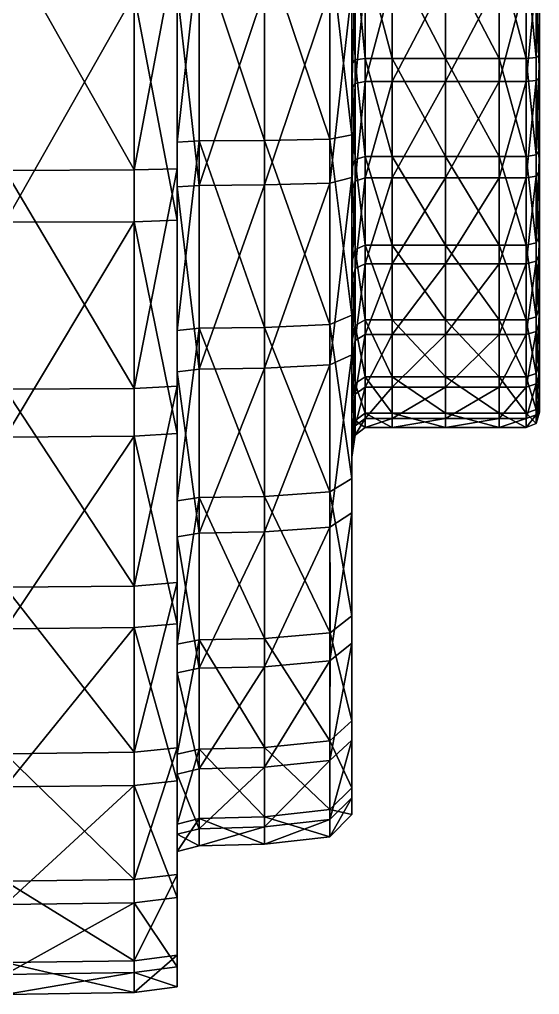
# Model space of a CAD drawing. Header units: centimetres. Extents: x -26.1 to 26.1, y -24.6 to 24.6.
# Drawn here: x 22.36 to 22.915, y 20.787 to 21.826 of the extents above; entities that cross this region are included whole.
import ezdxf

# ---------------------------------------------------------------- set-up
doc = ezdxf.new("R2010")
doc.units = ezdxf.units.CM
doc.layers.get('0').update_dxf_attribs({"true_color": 0x8d073a})

msp = doc.modelspace()

# ---------------------------------------------------------------- meshes
at = {"color": 84, "true_color": 0x1bb11b}
mesh = msp.add_polyface(dxfattribs=at)
corners = [(22.6217, 21.4981, 43.6595), (22.6217, 21.6972, 43.7107), (22.5519, 21.6968, 43.7124), (22.5519, 21.4973, 43.661), (22.6217, 21.9056, 43.7234), (22.5519, 21.9056, 43.7251), (22.6217, 21.8572, 42.1652), (22.6217, 21.65, 42.1911), (22.5519, 21.6495, 42.1895), (22.5519, 21.8572, 42.1635), (22.6217, 21.4546, 42.2556), (22.5519, 21.4537, 42.2541), (22.3451, 21.4323, 43.781), (22.3452, 21.6655, 43.841), (22.2076, 21.6659, 43.8394), (22.4827, 21.4331, 43.7795), (22.4827, 21.6659, 43.8394), (22.3452, 21.9097, 43.8558), (22.2076, 21.9096, 43.8542), (22.4827, 21.9096, 43.8542), (22.3451, 21.853, 42.0302), (22.3451, 21.6103, 42.0606), (22.2076, 21.6108, 42.0622), (22.4827, 21.8531, 42.0319), (22.4827, 21.6108, 42.0622), (22.3451, 21.3813, 42.1362), (22.5286, 21.6426, 42.1666), (22.5286, 21.648, 42.1846), (22.5286, 21.4509, 42.2496), (22.5286, 21.857, 42.1584), (22.5286, 21.8564, 42.1399), (22.5286, 22.0672, 42.1716), (22.5286, 21.9058, 43.73), (22.5286, 21.9063, 43.7483), (22.5286, 21.6912, 43.7352), (22.5286, 21.6956, 43.7173), (22.5286, 21.4948, 43.6655), (22.5286, 21.4858, 43.6823), (22.5286, 21.6177, 42.0851), (22.5286, 21.6302, 42.1259), (22.5286, 21.4179, 42.1959), (22.5286, 21.4408, 42.2332), (22.5286, 21.8551, 42.0977), (22.5286, 21.8538, 42.0556), (22.5286, 21.9076, 43.7896), (22.5286, 21.9089, 43.831), (22.5286, 21.6715, 43.8166), (22.5286, 21.6813, 43.7759), (22.5286, 21.4652, 43.7203), (22.5286, 21.4447, 43.7583), (22.5286, 21.6123, 42.0671), (22.5286, 21.385, 42.1422), (22.5286, 21.395, 42.1586), (22.5286, 21.8533, 42.037), (22.5286, 21.9095, 43.8492), (22.5286, 21.6671, 43.8345), (22.5286, 21.4356, 43.775)]
mesh.append_faces([[corners[k] for k in face] for face in [(0, 1, 2), (2, 3, 0), (1, 4, 5), (5, 2, 1), (6, 7, 8), (8, 9, 6), (7, 10, 11), (11, 8, 7), (12, 13, 14), (15, 16, 13), (13, 17, 18), (17, 13, 16), (16, 19, 17), (20, 21, 22), (21, 20, 23), (23, 24, 21), (25, 21, 24), (26, 27, 28), (11, 28, 27), (27, 8, 11), (29, 9, 8), (8, 27, 29), (30, 29, 27), (27, 26, 30), (9, 29, 31), (32, 33, 34), (34, 35, 32), (5, 32, 35), (35, 2, 5), (36, 3, 2), (2, 35, 36), (37, 36, 35), (35, 34, 37), (38, 39, 40), (39, 26, 41), (42, 30, 26), (26, 39, 42), (43, 42, 39), (39, 38, 43), (44, 45, 46), (46, 47, 44), (33, 44, 47), (47, 34, 33), (48, 37, 34), (34, 47, 48), (49, 48, 47), (47, 46, 49), (24, 50, 51), (50, 38, 52), (53, 43, 38), (38, 50, 53), (23, 53, 50), (50, 24, 23), (54, 19, 16), (16, 55, 54), (45, 54, 55), (55, 46, 45), (46, 55, 56), (55, 16, 15)]], dxfattribs={"vtx2": -1, "color": 84})
mesh = msp.add_polyface(dxfattribs=at)
corners = [(22.872, 21.6804, 43.3219), (22.872, 21.7848, 43.3489), (22.8148, 21.7848, 43.3489), (22.872, 21.8942, 43.3556), (22.8148, 21.8942, 43.3556), (22.872, 21.8688, 42.5379), (22.872, 21.7601, 42.5515), (22.8148, 21.7601, 42.5515), (22.8148, 21.6575, 42.5852), (22.872, 21.6575, 42.5852), (22.9006, 21.6804, 43.3219), (22.9006, 21.7848, 43.3489), (22.9113, 21.682, 43.3188), (22.9113, 21.7856, 43.3456), (22.9006, 21.8942, 43.3556), (22.9113, 21.8941, 43.3522), (22.9006, 21.8688, 42.538), (22.9006, 21.7601, 42.5515), (22.9113, 21.8689, 42.5414), (22.9113, 21.7611, 42.5548), (22.9006, 21.6575, 42.5852), (22.9113, 21.6594, 42.5882), (22.9148, 21.6871, 43.3094), (22.9148, 21.7078, 43.2709), (22.9148, 21.7999, 43.2863), (22.9148, 21.7881, 43.3355), (22.9148, 21.8937, 43.342), (22.9148, 21.8924, 43.3001), (22.9148, 21.8692, 42.5517), (22.9148, 21.8705, 42.594), (22.9148, 21.7791, 42.6136), (22.9148, 21.7641, 42.5648), (22.9148, 21.665, 42.5974), (22.9148, 21.6881, 42.6348), (22.9148, 21.6158, 42.956), (22.9148, 21.8815, 42.9477), (22.9148, 21.6451, 43.0513), (22.9148, 21.7212, 43.1261), (22.9148, 21.7564, 43.1806), (22.9148, 21.6321, 43.2251), (22.9148, 21.8291, 43.1655), (22.9148, 21.8894, 43.2016), (22.9148, 21.9473, 43.1618), (22.9148, 21.8157, 42.7331), (22.9148, 21.8736, 42.6931), (22.9148, 21.9339, 42.7294), (22.9148, 21.7422, 42.7224), (22.9148, 21.7105, 42.7793), (22.9148, 21.6391, 42.8589)]
mesh.append_faces([[corners[k] for k in face] for face in [(0, 1, 2), (1, 3, 4), (5, 6, 7), (8, 7, 6), (6, 9, 8), (10, 11, 1), (1, 0, 10), (11, 10, 12), (12, 13, 11), (11, 14, 3), (3, 1, 11), (14, 11, 13), (13, 15, 14), (16, 17, 6), (6, 5, 16), (17, 16, 18), (18, 19, 17), (17, 20, 9), (9, 6, 17), (20, 17, 19), (19, 21, 20), (22, 23, 24), (24, 25, 22), (12, 22, 25), (25, 13, 12), (26, 15, 13), (13, 25, 26), (27, 26, 25), (25, 24, 27), (28, 29, 30), (30, 31, 28), (18, 28, 31), (31, 19, 18), (32, 21, 19), (19, 31, 32), (33, 32, 31), (31, 30, 33), (34, 35, 36), (36, 35, 37), (38, 23, 39), (39, 37, 38), (40, 38, 37), (37, 35, 40), (38, 40, 24), (24, 23, 38), (41, 27, 24), (24, 40, 41), (42, 41, 40), (40, 35, 42), (43, 44, 45), (45, 35, 43), (44, 43, 30), (30, 29, 44), (46, 33, 30), (30, 43, 46), (47, 46, 43), (43, 35, 47), (47, 35, 48), (48, 35, 34)]], dxfattribs={"vtx2": -1, "color": 84})
mesh = msp.add_polyface(dxfattribs=at)
corners = [(22.7148, 21.6413, 43.3943), (22.7148, 21.766, 43.4266), (22.7148, 21.741, 43.53), (22.7148, 21.8999, 43.5397), (22.7148, 21.9031, 43.6448), (22.7148, 21.716, 43.6333), (22.7148, 21.8966, 43.4345), (22.7148, 21.863, 42.3518), (22.7148, 21.7051, 42.3715), (22.7148, 21.6736, 42.2684), (22.7148, 21.8597, 42.2452), (22.7148, 21.8663, 42.4582), (22.7148, 21.7365, 42.4744), (22.8148, 21.6804, 43.3219), (22.8148, 21.7848, 43.3489), (22.7577, 21.7848, 43.3489), (22.7577, 21.6803, 43.3219), (22.872, 21.6804, 43.3219), (22.8148, 21.8942, 43.3556), (22.7577, 21.8942, 43.3556), (22.872, 21.7848, 43.3489), (22.8148, 21.8688, 42.5379), (22.8148, 21.7601, 42.5515), (22.7577, 21.7601, 42.5515), (22.7577, 21.8688, 42.5379), (22.872, 21.8688, 42.5379), (22.7577, 21.6575, 42.5852), (22.6217, 21.9056, 43.7234), (22.6217, 21.6972, 43.7107), (22.6915, 21.6987, 43.7043), (22.6915, 21.9054, 43.7169), (22.6217, 21.65, 42.1911), (22.6217, 21.8572, 42.1652), (22.6915, 21.8574, 42.1719), (22.6915, 21.652, 42.1975), (22.7148, 21.6674, 43.346), (22.7148, 21.7786, 43.3748), (22.7184, 21.6771, 43.3279), (22.7184, 21.7832, 43.3554), (22.7148, 21.895, 43.3819), (22.7184, 21.8944, 43.3622), (22.7148, 21.9048, 43.6972), (22.7148, 21.7034, 43.685), (22.7148, 21.868, 42.5114), (22.7148, 21.7522, 42.5258), (22.7184, 21.8686, 42.5313), (22.7184, 21.7581, 42.5451), (22.7148, 21.6579, 42.2169), (22.7148, 21.8581, 42.1919), (22.7148, 21.614, 42.5147), (22.7148, 21.643, 42.5617), (22.7291, 21.7848, 43.3489), (22.7291, 21.6804, 43.3219), (22.7291, 21.8942, 43.3556), (22.7291, 21.7601, 42.5515), (22.7291, 21.8688, 42.5379), (22.7291, 21.6575, 42.5852), (22.7184, 21.6539, 42.5793)]
mesh.append_faces([[corners[k] for k in face] for face in [(0, 1, 2), (2, 3, 4), (4, 5, 2), (3, 2, 1), (1, 6, 3), (7, 8, 9), (9, 10, 7), (8, 7, 11), (11, 12, 8), (13, 14, 15), (15, 16, 13), (14, 13, 17), (14, 18, 19), (19, 15, 14), (18, 14, 20), (21, 22, 23), (23, 24, 21), (22, 21, 25), (26, 23, 22), (27, 28, 29), (29, 30, 27), (31, 32, 33), (33, 34, 31), (35, 36, 1), (36, 35, 37), (37, 38, 36), (36, 39, 6), (6, 1, 36), (39, 36, 38), (38, 40, 39), (41, 42, 5), (5, 4, 41), (42, 41, 30), (30, 29, 42), (43, 44, 12), (12, 11, 43), (44, 43, 45), (45, 46, 44), (47, 48, 10), (10, 9, 47), (48, 47, 34), (34, 33, 48), (49, 12, 44), (50, 44, 46), (51, 52, 16), (16, 15, 51), (52, 51, 38), (38, 37, 52), (53, 51, 15), (15, 19, 53), (51, 53, 40), (40, 38, 51), (54, 55, 24), (24, 23, 54), (55, 54, 46), (46, 45, 55), (56, 54, 23), (23, 26, 56), (57, 46, 54)]], dxfattribs={"vtx2": -1, "color": 84})
mesh = msp.add_polyface(dxfattribs=at)
corners = [(22.7148, 21.5892, 43.4908), (22.7148, 21.741, 43.53), (22.7148, 21.716, 43.6333), (22.7148, 21.5372, 43.5873), (22.7148, 21.452, 43.4248), (22.7148, 21.5285, 43.34), (22.7148, 21.6413, 43.3943), (22.7148, 21.7051, 42.3715), (22.7148, 21.556, 42.4205), (22.7148, 21.498, 42.3263), (22.7148, 21.6736, 42.2684), (22.7148, 21.7365, 42.4744), (22.7148, 21.614, 42.5147), (22.7148, 21.4232, 42.4957), (22.8148, 21.5064, 43.2141), (22.8148, 21.5859, 43.2764), (22.7577, 21.5859, 43.2764), (22.7577, 21.5064, 43.2141), (22.8148, 21.6804, 43.3219), (22.7577, 21.6803, 43.3219), (22.7577, 21.566, 42.6369), (22.7577, 21.6575, 42.5852), (22.8148, 21.6575, 42.5852), (22.7577, 21.4906, 42.7043), (22.8148, 21.566, 42.6369), (22.6217, 21.6972, 43.7107), (22.6217, 21.4981, 43.6595), (22.6915, 21.5014, 43.6535), (22.6915, 21.6987, 43.7043), (22.6217, 21.4546, 42.2556), (22.6217, 21.65, 42.1911), (22.6915, 21.652, 42.1975), (22.6915, 21.4582, 42.2615), (22.7148, 21.4821, 43.2313), (22.7148, 21.5668, 43.2976), (22.7184, 21.5003, 43.2184), (22.7184, 21.5811, 43.2817), (22.7148, 21.766, 43.4266), (22.7148, 21.6674, 43.346), (22.7184, 21.6771, 43.3279), (22.7148, 21.7034, 43.685), (22.7148, 21.5111, 43.6354), (22.7148, 21.643, 42.5617), (22.7148, 21.5456, 42.6167), (22.7148, 21.5048, 42.5764), (22.7148, 21.7522, 42.5258), (22.7184, 21.7581, 42.5451), (22.7184, 21.6539, 42.5793), (22.7184, 21.5609, 42.6319), (22.7148, 21.4691, 42.2791), (22.7148, 21.6579, 42.2169), (22.7148, 21.4653, 42.6886), (22.7291, 21.5859, 43.2764), (22.7291, 21.5064, 43.2141), (22.7291, 21.6804, 43.3219), (22.7291, 21.566, 42.6369), (22.7291, 21.6575, 42.5852), (22.7291, 21.7601, 42.5515), (22.7291, 21.4906, 42.7043), (22.7184, 21.4843, 42.7004)]
mesh.append_faces([[corners[k] for k in face] for face in [(0, 1, 2), (2, 3, 0), (4, 0, 3), (0, 4, 5), (5, 6, 0), (1, 0, 6), (7, 8, 9), (9, 10, 7), (8, 7, 11), (11, 12, 8), (13, 8, 12), (14, 15, 16), (16, 17, 14), (15, 18, 19), (19, 16, 15), (20, 21, 22), (23, 20, 24), (25, 26, 27), (27, 28, 25), (29, 30, 31), (31, 32, 29), (33, 34, 5), (35, 36, 34), (37, 6, 38), (34, 38, 6), (6, 5, 34), (38, 34, 36), (36, 39, 38), (40, 41, 3), (3, 2, 40), (41, 40, 28), (28, 27, 41), (42, 43, 44), (44, 12, 42), (45, 42, 12), (46, 47, 42), (43, 42, 47), (47, 48, 43), (49, 50, 10), (10, 9, 49), (50, 49, 32), (32, 31, 50), (51, 43, 48), (52, 53, 17), (17, 16, 52), (53, 52, 36), (36, 35, 53), (54, 52, 16), (16, 19, 54), (52, 54, 39), (39, 36, 52), (55, 56, 21), (21, 20, 55), (56, 55, 48), (48, 47, 56), (57, 56, 47), (58, 55, 20), (59, 48, 55)]], dxfattribs={"vtx2": -1, "color": 84})
mesh = msp.add_polyface(dxfattribs=at)
corners = [(22.8148, 21.5859, 43.2764), (22.8148, 21.5064, 43.2141), (22.872, 21.5064, 43.2141), (22.872, 21.5859, 43.2764), (22.8148, 21.6804, 43.3219), (22.872, 21.6804, 43.3219), (22.8148, 21.6575, 42.5852), (22.8148, 21.566, 42.6369), (22.7577, 21.566, 42.6369), (22.8148, 21.7601, 42.5515), (22.7577, 21.6575, 42.5852), (22.872, 21.6575, 42.5852), (22.872, 21.566, 42.6369), (22.8148, 21.4906, 42.7043), (22.9006, 21.5064, 43.2141), (22.9006, 21.5859, 43.2764), (22.9113, 21.5095, 43.2119), (22.9113, 21.5883, 43.2736), (22.9006, 21.6804, 43.3219), (22.9113, 21.682, 43.3188), (22.9006, 21.6575, 42.5852), (22.9006, 21.566, 42.6369), (22.9113, 21.6594, 42.5882), (22.9113, 21.5687, 42.6395), (22.872, 21.4906, 42.7043), (22.9005, 21.4906, 42.7043), (22.9148, 21.519, 43.2052), (22.9148, 21.5576, 43.1778), (22.9148, 21.6321, 43.2251), (22.9148, 21.5958, 43.2654), (22.9148, 21.6871, 43.3094), (22.9148, 21.7078, 43.2709), (22.9148, 21.665, 42.5974), (22.9148, 21.6881, 42.6348), (22.9148, 21.6154, 42.6856), (22.9148, 21.5766, 42.6473), (22.9148, 21.5037, 42.7125), (22.9113, 21.4939, 42.7064), (22.9148, 21.5439, 42.7376), (22.9148, 21.4681, 42.9605), (22.9148, 21.6158, 42.956), (22.9148, 21.5862, 43.0135), (22.9148, 21.6451, 43.0513), (22.9148, 21.5137, 43.1088), (22.9148, 21.4715, 43.039), (22.9148, 21.6482, 43.1135), (22.9148, 21.7212, 43.1261), (22.9148, 21.7422, 42.7224), (22.9148, 21.7105, 42.7793), (22.9148, 21.6384, 42.7964), (22.9148, 21.6391, 42.8589), (22.9148, 21.5044, 42.8095), (22.9148, 21.5827, 42.9003), (22.9148, 21.4666, 42.8819)]
mesh.append_faces([[corners[k] for k in face] for face in [(0, 1, 2), (2, 3, 0), (4, 0, 3), (3, 5, 4), (6, 7, 8), (9, 6, 10), (7, 6, 11), (11, 12, 7), (13, 7, 12), (14, 15, 3), (3, 2, 14), (15, 14, 16), (16, 17, 15), (15, 18, 5), (5, 3, 15), (18, 15, 17), (17, 19, 18), (20, 21, 12), (12, 11, 20), (21, 20, 22), (22, 23, 21), (24, 12, 21), (25, 21, 23), (26, 27, 28), (28, 29, 26), (16, 26, 29), (29, 17, 16), (30, 19, 17), (17, 29, 30), (31, 30, 29), (29, 28, 31), (32, 33, 34), (34, 35, 32), (22, 32, 35), (35, 23, 22), (36, 37, 23), (23, 35, 36), (38, 36, 35), (35, 34, 38), (39, 40, 41), (42, 41, 40), (41, 42, 43), (43, 44, 41), (45, 27, 43), (43, 42, 45), (46, 45, 42), (45, 46, 28), (28, 27, 45), (47, 48, 34), (34, 33, 47), (49, 38, 34), (34, 48, 49), (50, 49, 48), (49, 50, 51), (51, 38, 49), (52, 53, 51), (51, 50, 52), (40, 52, 50), (52, 40, 39)]], dxfattribs={"vtx2": -1, "color": 84})
mesh = msp.add_polyface(dxfattribs=at)
corners = [(22.6217, 21.1666, 43.4548), (22.6217, 21.3181, 43.573), (22.5519, 21.3169, 43.5744), (22.5519, 21.1651, 43.4559), (22.6217, 21.4981, 43.6595), (22.5519, 21.4973, 43.661), (22.6217, 21.4546, 42.2556), (22.6217, 21.2803, 42.3544), (22.5519, 21.279, 42.3531), (22.5519, 21.4537, 42.2541), (22.5519, 21.1349, 42.4823), (22.3451, 21.2214, 43.6799), (22.3451, 21.4323, 43.781), (22.2076, 21.4332, 43.7795), (22.4827, 21.2226, 43.6786), (22.4827, 21.4331, 43.7795), (22.3452, 21.6655, 43.841), (22.3451, 21.3813, 42.1362), (22.3451, 21.1771, 42.2521), (22.2076, 21.1784, 42.2534), (22.3451, 21.6103, 42.0606), (22.2076, 21.3822, 42.1377), (22.4827, 21.6108, 42.0622), (22.4827, 21.3822, 42.1377), (22.4827, 21.1784, 42.2534), (22.5286, 21.2609, 42.3352), (22.5286, 21.2751, 42.3493), (22.5286, 21.1301, 42.4793), (22.5286, 21.4509, 42.2496), (22.5286, 21.4408, 42.2332), (22.5286, 21.6426, 42.1666), (22.5286, 21.4948, 43.6655), (22.5286, 21.4858, 43.6823), (22.5286, 21.2999, 43.5931), (22.5286, 21.3132, 43.5784), (22.5286, 21.1605, 43.4591), (22.5286, 21.1436, 43.4711), (22.5286, 21.2287, 42.3033), (22.5286, 21.1125, 42.4683), (22.5286, 21.4179, 42.1959), (22.5286, 21.395, 42.1586), (22.5286, 21.1964, 42.2713), (22.5286, 21.6177, 42.0851), (22.5286, 21.6302, 42.1259), (22.5286, 21.4652, 43.7203), (22.5286, 21.4447, 43.7583), (22.5286, 21.2395, 43.6599), (22.5286, 21.2697, 43.6265), (22.5286, 21.1053, 43.4982), (22.5286, 21.0669, 43.5253), (22.5286, 21.385, 42.1422), (22.5286, 21.1822, 42.2572), (22.5286, 21.6123, 42.0671), (22.5286, 21.4356, 43.775), (22.5286, 21.6715, 43.8166), (22.5286, 21.6671, 43.8345), (22.5286, 21.2262, 43.6746)]
mesh.append_faces([[corners[k] for k in face] for face in [(0, 1, 2), (2, 3, 0), (1, 4, 5), (5, 2, 1), (6, 7, 8), (8, 9, 6), (10, 8, 7), (11, 12, 13), (12, 11, 14), (14, 15, 12), (16, 12, 15), (17, 18, 19), (20, 17, 21), (22, 23, 17), (18, 17, 23), (23, 24, 18), (25, 26, 27), (10, 27, 26), (26, 8, 10), (28, 9, 8), (8, 26, 28), (29, 28, 26), (26, 25, 29), (28, 29, 30), (31, 32, 33), (33, 34, 31), (5, 31, 34), (34, 2, 5), (35, 3, 2), (2, 34, 35), (36, 35, 34), (34, 33, 36), (37, 25, 38), (39, 29, 25), (25, 37, 39), (40, 39, 37), (37, 41, 40), (39, 40, 42), (29, 39, 43), (44, 45, 46), (46, 47, 44), (32, 44, 47), (47, 33, 32), (48, 36, 33), (33, 47, 48), (47, 46, 49), (50, 40, 41), (41, 51, 50), (23, 50, 51), (51, 24, 23), (50, 23, 22), (40, 50, 52), (53, 45, 54), (15, 53, 55), (53, 15, 14), (14, 56, 53), (45, 53, 56), (56, 46, 45)]], dxfattribs={"vtx2": -1, "color": 84})
mesh = msp.add_polyface(dxfattribs=at)
corners = [(22.7148, 21.452, 43.4248), (22.7148, 21.3365, 43.3345), (22.7148, 21.4336, 43.2657), (22.7148, 21.5285, 43.34), (22.7148, 21.5372, 43.5873), (22.7148, 21.3754, 43.5095), (22.7148, 21.556, 42.4205), (22.7148, 21.4232, 42.4957), (22.7148, 21.3415, 42.415), (22.7148, 21.498, 42.3263), (22.7148, 21.614, 42.5147), (22.7148, 21.5048, 42.5764), (22.7148, 21.3135, 42.5939), (22.7148, 21.4147, 42.657), (22.8148, 21.4067, 43.0535), (22.8148, 21.4455, 43.1387), (22.7577, 21.4455, 43.1387), (22.7577, 21.4067, 43.0535), (22.8148, 21.3915, 42.9629), (22.8148, 21.5064, 43.2141), (22.7577, 21.5064, 43.2141), (22.8148, 21.4906, 42.7043), (22.8148, 21.4345, 42.7838), (22.7577, 21.4345, 42.7838), (22.7577, 21.4906, 42.7043), (22.8148, 21.566, 42.6369), (22.7577, 21.4011, 42.8715), (22.6915, 21.3229, 43.5677), (22.6915, 21.5014, 43.6535), (22.6217, 21.4981, 43.6595), (22.7184, 21.399, 43.0552), (22.7184, 21.4384, 43.1418), (22.7148, 21.4173, 43.151), (22.7148, 21.4821, 43.2313), (22.7148, 21.3609, 43.1757), (22.7184, 21.5003, 43.2184), (22.7148, 21.5668, 43.2976), (22.7148, 21.5111, 43.6354), (22.7148, 21.3372, 43.5519), (22.7148, 21.3007, 42.3746), (22.7148, 21.4691, 42.2791), (22.6915, 21.2854, 42.3594), (22.6915, 21.4582, 42.2615), (22.7148, 21.4653, 42.6886), (22.7148, 21.4056, 42.7732), (22.7148, 21.3477, 42.752), (22.7148, 21.5456, 42.6167), (22.7184, 21.5609, 42.6319), (22.7184, 21.4843, 42.7004), (22.7184, 21.4272, 42.7811), (22.7148, 21.37, 42.8666), (22.7577, 21.3915, 42.9629), (22.7291, 21.4067, 43.0535), (22.7291, 21.4455, 43.1387), (22.7291, 21.3915, 42.9629), (22.7291, 21.5064, 43.2141), (22.7577, 21.566, 42.6369), (22.7291, 21.4906, 42.7043), (22.7291, 21.4345, 42.7838), (22.7291, 21.566, 42.6369), (22.7291, 21.4011, 42.8715), (22.7184, 21.3933, 42.8703)]
mesh.append_faces([[corners[k] for k in face] for face in [(0, 1, 2), (2, 3, 0), (4, 5, 0), (6, 7, 8), (8, 9, 6), (10, 11, 7), (12, 7, 11), (11, 13, 12), (14, 15, 16), (16, 17, 14), (18, 14, 17), (15, 19, 20), (20, 16, 15), (21, 22, 23), (23, 24, 21), (25, 21, 24), (26, 23, 22), (27, 28, 29), (30, 31, 32), (3, 2, 33), (32, 33, 2), (2, 34, 32), (33, 32, 31), (31, 35, 33), (36, 33, 35), (37, 38, 5), (5, 4, 37), (38, 37, 28), (39, 40, 9), (41, 42, 40), (43, 44, 45), (45, 13, 43), (46, 43, 13), (13, 11, 46), (47, 48, 43), (44, 43, 48), (48, 49, 44), (50, 44, 49), (51, 17, 52), (53, 52, 17), (17, 16, 53), (52, 53, 31), (31, 30, 52), (54, 52, 30), (55, 53, 16), (16, 20, 55), (53, 55, 35), (35, 31, 53), (56, 24, 57), (58, 57, 24), (24, 23, 58), (57, 58, 49), (49, 48, 57), (59, 57, 48), (60, 58, 23), (23, 26, 60), (58, 60, 61), (61, 49, 58)]], dxfattribs={"vtx2": -1, "color": 84})
mesh = msp.add_polyface(dxfattribs=at)
corners = [(22.872, 21.3915, 42.9629), (22.872, 21.4067, 43.0535), (22.8148, 21.4067, 43.0535), (22.8148, 21.4455, 43.1387), (22.872, 21.4455, 43.1387), (22.8148, 21.5064, 43.2141), (22.872, 21.5064, 43.2141), (22.872, 21.566, 42.6369), (22.872, 21.4906, 42.7043), (22.8148, 21.4906, 42.7043), (22.8148, 21.4345, 42.7838), (22.872, 21.4345, 42.7838), (22.8148, 21.4011, 42.8715), (22.7577, 21.4011, 42.8715), (22.872, 21.4011, 42.8715), (22.9006, 21.4067, 43.0535), (22.9006, 21.4455, 43.1387), (22.9006, 21.3915, 42.9629), (22.9113, 21.3956, 42.9628), (22.9113, 21.4107, 43.0526), (22.9113, 21.4491, 43.1371), (22.9006, 21.5064, 43.2141), (22.9113, 21.5095, 43.2119), (22.9005, 21.4906, 42.7043), (22.9006, 21.4345, 42.7838), (22.9006, 21.566, 42.6369), (22.9113, 21.5687, 42.6395), (22.9113, 21.4939, 42.7064), (22.9113, 21.4382, 42.7852), (22.9006, 21.4011, 42.8715), (22.9113, 21.4051, 42.8722), (22.9148, 21.4226, 43.0499), (22.9148, 21.4079, 42.9624), (22.9148, 21.4715, 43.039), (22.9148, 21.4681, 42.9605), (22.9148, 21.5137, 43.1088), (22.9148, 21.4601, 43.1323), (22.9148, 21.519, 43.2052), (22.9148, 21.5576, 43.1778), (22.9148, 21.5037, 42.7125), (22.9148, 21.5439, 42.7376), (22.9148, 21.5044, 42.8095), (22.9148, 21.4495, 42.7893), (22.9148, 21.4172, 42.8741), (22.9148, 21.4666, 42.8819), (22.9148, 21.5862, 43.0135), (22.9148, 21.5827, 42.9003)]
mesh.append_faces([[corners[k] for k in face] for face in [(0, 1, 2), (3, 2, 1), (1, 4, 3), (5, 3, 4), (4, 6, 5), (7, 8, 9), (10, 9, 8), (8, 11, 10), (10, 12, 13), (12, 10, 11), (11, 14, 12), (15, 16, 4), (4, 1, 15), (17, 15, 1), (15, 17, 18), (18, 19, 15), (16, 15, 19), (19, 20, 16), (16, 21, 6), (6, 4, 16), (21, 16, 20), (20, 22, 21), (23, 24, 11), (11, 8, 23), (25, 23, 8), (26, 27, 23), (24, 23, 27), (27, 28, 24), (24, 29, 14), (14, 11, 24), (29, 24, 28), (28, 30, 29), (17, 29, 30), (31, 19, 18), (18, 32, 31), (33, 31, 32), (32, 34, 33), (31, 33, 35), (35, 36, 31), (19, 31, 36), (36, 20, 19), (37, 22, 20), (20, 36, 37), (38, 37, 36), (36, 35, 38), (39, 40, 41), (41, 42, 39), (27, 39, 42), (42, 28, 27), (43, 30, 28), (28, 42, 43), (44, 43, 42), (42, 41, 44), (43, 44, 34), (34, 32, 43), (30, 43, 32), (32, 18, 30), (45, 33, 34), (34, 44, 46)]], dxfattribs={"vtx2": -1, "color": 84})
mesh = msp.add_polyface(dxfattribs=at)
corners = [(22.7148, 21.2964, 42.9659), (22.7148, 21.3146, 43.074), (22.7148, 21.1917, 43.1013), (22.7148, 21.248, 43.225), (22.7148, 21.3609, 43.1757), (22.7148, 21.3365, 43.3345), (22.7148, 21.452, 43.4248), (22.7148, 21.3754, 43.5095), (22.7148, 21.2394, 43.4033), (22.7148, 21.4336, 43.2657), (22.7148, 21.4232, 42.4957), (22.7148, 21.3135, 42.5939), (22.7148, 21.2123, 42.5307), (22.7148, 21.3415, 42.415), (22.7148, 21.232, 42.7094), (22.7148, 21.4147, 42.657), (22.7148, 21.3477, 42.752), (22.7148, 21.1835, 42.837), (22.7148, 21.3079, 42.8567), (22.7148, 21.1695, 42.9698), (22.7577, 21.4067, 43.0535), (22.7577, 21.3915, 42.9629), (22.8148, 21.3915, 42.9629), (22.8148, 21.4067, 43.0535), (22.872, 21.3915, 42.9629), (22.8148, 21.4011, 42.8715), (22.7577, 21.4011, 42.8715), (22.872, 21.4011, 42.8715), (22.6916, 21.1727, 43.4505), (22.6915, 21.3229, 43.5677), (22.6217, 21.3181, 43.573), (22.6217, 21.4981, 43.6595), (22.6217, 21.2803, 42.3544), (22.6217, 21.4546, 42.2556), (22.6915, 21.4582, 42.2615), (22.6915, 21.2854, 42.3594), (22.6217, 21.1365, 42.4833), (22.7148, 21.376, 43.0603), (22.7148, 21.4173, 43.151), (22.7148, 21.3598, 42.9639), (22.7184, 21.3835, 42.9632), (22.7184, 21.399, 43.0552), (22.7148, 21.3372, 43.5519), (22.7148, 21.1909, 43.4376), (22.6915, 21.5014, 43.6535), (22.7148, 21.498, 42.3263), (22.7148, 21.3007, 42.3746), (22.7148, 21.4691, 42.2791), (22.7148, 21.1618, 42.4991), (22.6915, 21.1428, 42.4872), (22.7148, 21.37, 42.8666), (22.7148, 21.4056, 42.7732), (22.7184, 21.4272, 42.7811), (22.7184, 21.3933, 42.8703), (22.872, 21.4067, 43.0535), (22.9006, 21.3915, 42.9629), (22.7291, 21.4067, 43.0535), (22.7291, 21.3915, 42.9629), (22.9006, 21.4011, 42.8715), (22.9113, 21.4051, 42.8722), (22.9113, 21.3956, 42.9628), (22.7291, 21.4011, 42.8715)]
mesh.append_faces([[corners[k] for k in face] for face in [(0, 1, 2), (3, 2, 1), (1, 4, 3), (5, 6, 7), (7, 8, 5), (3, 5, 8), (5, 3, 4), (4, 9, 5), (10, 11, 12), (12, 13, 10), (14, 11, 15), (15, 16, 14), (17, 14, 16), (16, 18, 17), (18, 0, 19), (20, 21, 22), (23, 22, 24), (25, 22, 21), (21, 26, 25), (22, 25, 27), (27, 24, 22), (28, 29, 30), (31, 30, 29), (32, 33, 34), (34, 35, 32), (36, 32, 35), (37, 38, 4), (4, 1, 37), (39, 37, 1), (1, 0, 39), (37, 39, 40), (40, 41, 37), (38, 37, 41), (42, 43, 8), (8, 7, 42), (43, 42, 29), (44, 29, 42), (45, 13, 46), (47, 46, 35), (48, 46, 13), (13, 12, 48), (49, 35, 46), (50, 39, 0), (0, 18, 50), (51, 50, 18), (18, 16, 51), (52, 53, 50), (39, 50, 53), (53, 40, 39), (54, 24, 55), (56, 57, 21), (41, 40, 57), (58, 55, 24), (24, 27, 58), (59, 60, 55), (57, 61, 26), (26, 21, 57), (61, 57, 40), (40, 53, 61)]], dxfattribs={"vtx2": -1, "color": 84})
mesh = msp.add_polyface(dxfattribs=at)
corners = [(22.7148, 21.1917, 43.1013), (22.7148, 21.248, 43.225), (22.7148, 21.1352, 43.2744), (22.7148, 21.0688, 43.1287), (22.7148, 21.1695, 42.9698), (22.7148, 21.0427, 42.9737), (22.7148, 21.2964, 42.9659), (22.7148, 21.2394, 43.4033), (22.7148, 21.3135, 42.5939), (22.7148, 21.232, 42.7094), (22.7148, 21.1163, 42.6669), (22.7148, 21.2123, 42.5307), (22.7148, 21.1835, 42.837), (22.7148, 21.0592, 42.8172), (22.7148, 21.3079, 42.8567), (22.6217, 20.9767, 43.1492), (22.6217, 21.0506, 43.3113), (22.5519, 21.0488, 43.3121), (22.6217, 20.9476, 42.9767), (22.6915, 20.9555, 42.9764), (22.6915, 20.9844, 43.1474), (22.6915, 21.0576, 43.3083), (22.6217, 21.1666, 43.4548), (22.6916, 21.1727, 43.4505), (22.6217, 21.3181, 43.573), (22.6217, 21.1365, 42.4833), (22.6217, 21.0296, 42.635), (22.5519, 21.0278, 42.6344), (22.6217, 21.2803, 42.3544), (22.5519, 21.1349, 42.4823), (22.6915, 21.2854, 42.3594), (22.6915, 21.1428, 42.4872), (22.6915, 21.0368, 42.6377), (22.6217, 20.9659, 42.8024), (22.5519, 20.9456, 42.9768), (22.5519, 20.964, 42.8021), (22.6915, 20.9737, 42.8037), (22.7148, 21.0074, 43.1423), (22.7148, 20.9793, 42.9757), (22.7148, 21.0788, 43.299), (22.7148, 21.1909, 43.4376), (22.6915, 21.3229, 43.5677), (22.7148, 21.0585, 42.6457), (22.7148, 21.1618, 42.4991), (22.7148, 21.3007, 42.3746), (22.7148, 20.997, 42.8074)]
mesh.append_faces([[corners[k] for k in face] for face in [(0, 1, 2), (2, 3, 0), (4, 0, 3), (3, 5, 4), (0, 4, 6), (7, 2, 1), (8, 9, 10), (10, 11, 8), (12, 4, 5), (5, 13, 12), (9, 12, 13), (13, 10, 9), (4, 12, 14), (15, 16, 17), (15, 18, 19), (19, 20, 15), (16, 15, 20), (20, 21, 16), (22, 16, 21), (21, 23, 22), (24, 22, 23), (25, 26, 27), (28, 25, 29), (30, 31, 25), (26, 25, 31), (31, 32, 26), (33, 18, 34), (26, 33, 35), (33, 26, 32), (32, 36, 33), (18, 33, 36), (36, 19, 18), (37, 38, 5), (5, 3, 37), (39, 37, 3), (3, 2, 39), (37, 39, 21), (21, 20, 37), (38, 37, 20), (20, 19, 38), (40, 39, 2), (2, 7, 40), (41, 23, 40), (39, 40, 23), (23, 21, 39), (42, 43, 11), (11, 10, 42), (43, 42, 32), (32, 31, 43), (44, 43, 31), (45, 42, 10), (10, 13, 45), (38, 45, 13), (13, 5, 38), (45, 38, 19), (19, 36, 45), (42, 45, 36), (36, 32, 42)]], dxfattribs={"vtx2": -1, "color": 84})
mesh = msp.add_polyface(dxfattribs=at)
corners = [(22.5519, 21.0488, 43.3121), (22.5519, 20.9748, 43.1496), (22.6217, 20.9767, 43.1492), (22.6217, 20.9476, 42.9767), (22.6217, 21.0506, 43.3113), (22.6217, 21.1666, 43.4548), (22.5519, 21.1651, 43.4559), (22.5519, 21.0278, 42.6344), (22.5519, 21.1349, 42.4823), (22.6217, 21.1365, 42.4833), (22.5519, 20.964, 42.8021), (22.6217, 21.0296, 42.635), (22.3451, 21.0439, 43.5415), (22.3451, 21.2214, 43.6799), (22.2076, 21.2226, 43.6786), (22.3451, 20.908, 43.3736), (22.2076, 21.0455, 43.5405), (22.4827, 20.9098, 43.3728), (22.4827, 21.0455, 43.5405), (22.4827, 21.2226, 43.6786), (22.3451, 21.1771, 42.2521), (22.3451, 21.0086, 42.4033), (22.2076, 21.0102, 42.4043), (22.4827, 21.1784, 42.2534), (22.4827, 21.0102, 42.4043), (22.3451, 20.8834, 42.5812), (22.5286, 20.9689, 43.1509), (22.5286, 21.0434, 43.3144), (22.5286, 20.9476, 43.1556), (22.5286, 21.0238, 43.323), (22.5286, 20.9581, 42.8012), (22.5286, 20.9365, 42.7977), (22.5286, 21.0022, 42.6249), (22.5286, 21.0223, 42.6323), (22.5286, 21.1301, 42.4793), (22.5286, 21.1125, 42.4683), (22.5286, 21.2609, 42.3352), (22.5286, 21.1605, 43.4591), (22.5286, 21.1436, 43.4711), (22.5286, 20.9793, 43.3425), (22.5286, 20.8991, 43.1664), (22.5286, 20.9565, 42.6081), (22.5286, 21.0726, 42.4433), (22.5286, 21.0326, 42.4183), (22.5286, 20.9108, 42.5913), (22.5286, 21.1964, 42.2713), (22.5286, 21.2287, 42.3033), (22.5286, 21.0669, 43.5253), (22.5286, 21.1053, 43.4982), (22.5286, 21.2697, 43.6265), (22.5286, 20.9347, 43.3619), (22.5286, 21.015, 42.4073), (22.5286, 20.8907, 42.5839), (22.5286, 21.1822, 42.2572), (22.5286, 21.0501, 43.5372), (22.5286, 21.2395, 43.6599), (22.5286, 21.2262, 43.6746), (22.5286, 20.9151, 43.3705)]
mesh.append_faces([[corners[k] for k in face] for face in [(0, 1, 2), (3, 2, 1), (4, 5, 6), (6, 0, 4), (7, 8, 9), (10, 7, 11), (12, 13, 14), (15, 12, 16), (17, 18, 12), (13, 12, 18), (18, 19, 13), (20, 21, 22), (21, 20, 23), (23, 24, 21), (25, 21, 24), (26, 1, 0), (0, 27, 26), (28, 26, 27), (27, 29, 28), (30, 31, 32), (32, 33, 30), (10, 30, 33), (33, 7, 10), (34, 8, 7), (7, 33, 34), (35, 34, 33), (33, 32, 35), (34, 35, 36), (37, 38, 29), (29, 27, 37), (6, 37, 27), (27, 0, 6), (29, 39, 40), (41, 32, 31), (42, 35, 32), (32, 41, 42), (43, 42, 41), (41, 44, 43), (42, 43, 45), (45, 46, 42), (35, 42, 46), (47, 48, 49), (48, 47, 50), (50, 39, 48), (38, 48, 39), (39, 29, 38), (51, 43, 44), (24, 51, 52), (51, 24, 23), (23, 53, 51), (43, 51, 53), (53, 45, 43), (54, 47, 55), (55, 56, 54), (18, 54, 56), (56, 19, 18), (54, 18, 17), (47, 54, 57), (57, 50, 47)]], dxfattribs={"vtx2": -1, "color": 84})
mesh = msp.add_polyface(dxfattribs=at)
corners = [(22.5519, 20.9748, 43.1496), (22.5519, 20.9456, 42.9768), (22.6217, 20.9476, 42.9767), (22.5519, 20.964, 42.8021), (22.6217, 20.9659, 42.8024), (22.3451, 20.8214, 43.1837), (22.3451, 20.908, 43.3736), (22.2076, 20.9098, 43.3728), (22.3451, 20.7874, 42.9817), (22.2076, 20.8234, 43.1833), (22.4827, 20.7894, 42.9816), (22.4827, 20.8234, 43.1833), (22.4827, 20.9098, 43.3728), (22.3451, 21.0439, 43.5415), (22.3451, 21.0086, 42.4033), (22.3451, 20.8834, 42.5812), (22.2076, 20.8852, 42.5819), (22.4827, 21.0102, 42.4043), (22.4827, 20.8852, 42.5819), (22.3451, 20.8088, 42.7774), (22.2076, 20.7894, 42.9816), (22.2076, 20.8108, 42.7778), (22.4827, 20.8108, 42.7778), (22.5286, 20.9689, 43.1509), (22.5286, 20.9476, 43.1556), (22.5286, 20.9176, 42.9776), (22.5286, 20.9396, 42.9769), (22.5286, 20.9581, 42.8012), (22.5286, 20.9365, 42.7977), (22.5286, 20.8991, 43.1664), (22.5286, 21.0238, 43.323), (22.5286, 20.8505, 43.1772), (22.5286, 20.9793, 43.3425), (22.5286, 20.9347, 43.3619), (22.5286, 20.8174, 42.9807), (22.5286, 20.8675, 42.9792), (22.5286, 20.8874, 42.7899), (22.5286, 20.8383, 42.7821), (22.5286, 20.9108, 42.5913), (22.5286, 20.9565, 42.6081), (22.5286, 20.8292, 43.182), (22.5286, 20.9151, 43.3705), (22.5286, 20.7954, 42.9814), (22.5286, 20.8167, 42.7787), (22.5286, 20.8907, 42.5839), (22.5286, 21.015, 42.4073), (22.5286, 21.0501, 43.5372)]
mesh.append_faces([[corners[k] for k in face] for face in [(0, 1, 2), (1, 3, 4), (5, 6, 7), (8, 5, 9), (5, 8, 10), (10, 11, 5), (6, 5, 11), (11, 12, 6), (13, 6, 12), (14, 15, 16), (17, 18, 15), (19, 8, 20), (15, 19, 21), (19, 15, 18), (18, 22, 19), (8, 19, 22), (22, 10, 8), (23, 24, 25), (25, 26, 23), (0, 23, 26), (26, 1, 0), (27, 3, 1), (1, 26, 27), (28, 27, 26), (26, 25, 28), (29, 24, 30), (31, 29, 32), (32, 33, 31), (29, 31, 34), (34, 35, 29), (24, 29, 35), (35, 25, 24), (36, 28, 25), (25, 35, 36), (37, 36, 35), (35, 34, 37), (36, 37, 38), (38, 39, 36), (28, 36, 39), (40, 31, 33), (33, 41, 40), (11, 40, 41), (41, 12, 11), (40, 11, 10), (10, 42, 40), (31, 40, 42), (42, 34, 31), (43, 37, 34), (34, 42, 43), (22, 43, 42), (42, 10, 22), (43, 22, 18), (18, 44, 43), (37, 43, 44), (44, 38, 37), (38, 44, 45), (44, 18, 17), (12, 41, 46)]], dxfattribs={"vtx2": -1, "color": 84})

doc.saveas('drawing.dxf')
